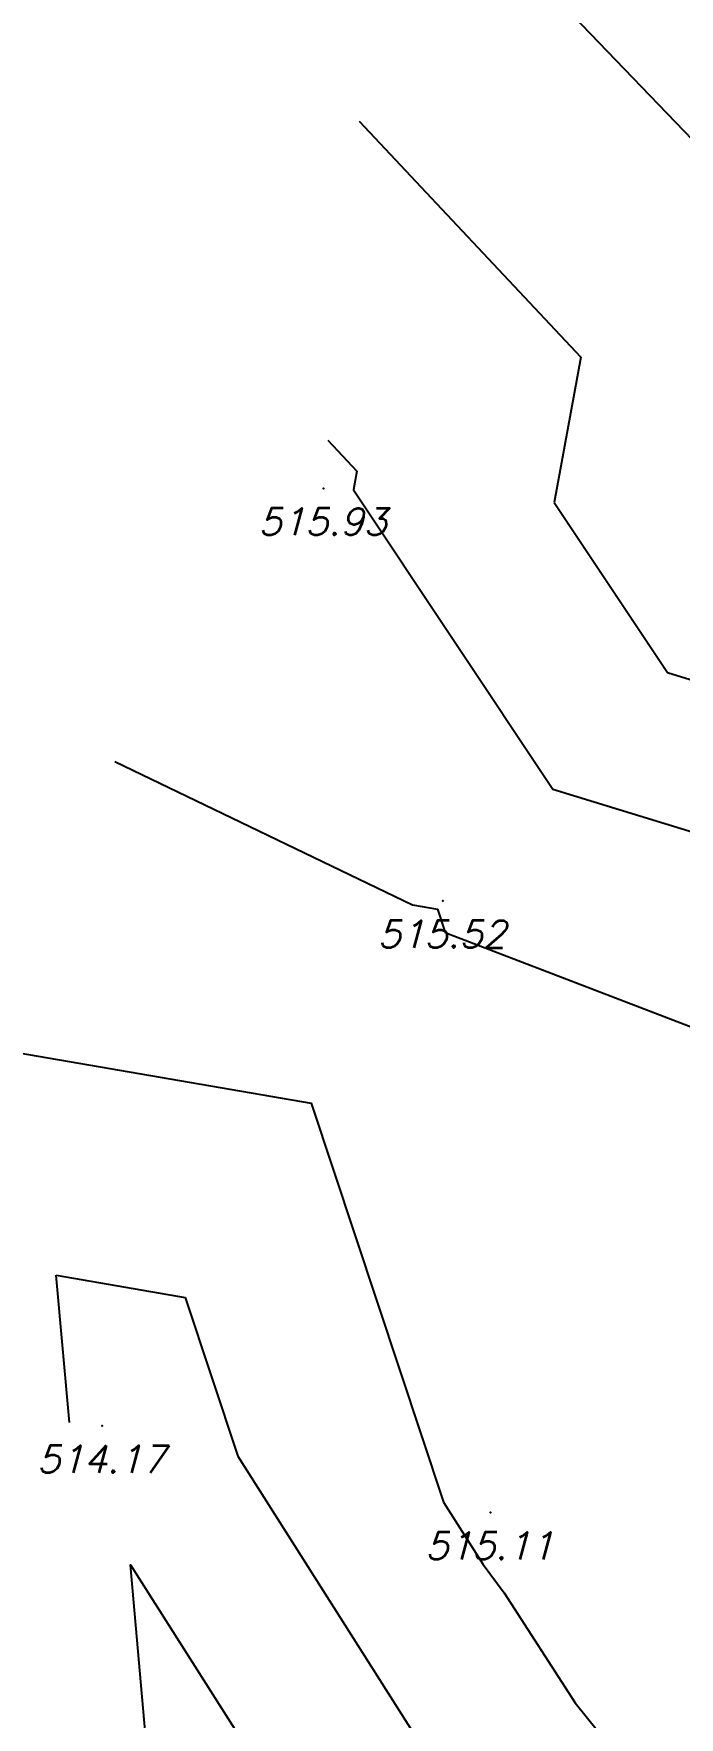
# Model space of a CAD drawing. Header units: metres. Extents: x 222509 to 223547, y 765290 to 766147.
# Drawn here: x 223008.89 to 223018.36, y 765909.11 to 765933.84 of the extents above; entities that cross this region are included whole.
import ezdxf
from ezdxf.enums import TextEntityAlignment as Align

# ---------------------------------------------------------------- set-up
doc = ezdxf.new("R2010")
doc.units = ezdxf.units.M
doc.linetypes.add('DASHED', pattern=[19.05, 12.7, -6.35])
for name, color, linetype in [('PNT2510', 8, 'Continuous'), ('PNTELEV2510', 7, 'Continuous'), ('Tcontours0', 250, 'Continuous'), ('Tcontours1', 250, 'Continuous'), ('Tcontours2', 250, 'DASHED')]:
    doc.layers.add(name, color=color, linetype=linetype)
doc.styles.add('PTXT', font='txt.shx')
doc.styles.get("Standard").update_dxf_attribs({"font": 'arial.ttf'})
doc.dimstyles.get("Standard").update_dxf_attribs({"dimtxt": 0.18, "dimasz": 0.18, "dimexe": 0.18, "dimexo": 0.0625, "dimgap": 0.09, "dimtad": 0, "dimtih": 1, "dimtoh": 1, "dimdec": 4, "dimzin": 0, "dimdsep": 46, "dimtxsty": 'Standard', "dimcen": 0.09, "dimadec": 0, "dimazin": 0, "dimtfac": 1, "dimtdec": 4, "dimtofl": 0, "dimtmove": 0, "dimatfit": 3, "dimfxl": 1, "dimtolj": 1, "dimtzin": 0, "dimarcsym": 0})

# ---------------------------------------------------------------- blocks, each defined once
blk = doc.blocks.new('SRVPNO9')
at = {"layer": 'PNTELEV2510', "style": 'PTXT', "oblique": 15}
blk.add_attdef('ELEV2', text='', height=1, dxfattribs=at).set_placement((-0.035, -1.723), align=Align.CENTER)
blk = doc.blocks.new('G$CAC2BD834')
at = {"layer": 'PNT2510'}
for p in [(223013.14, 765927.16, 515.93), (223014.89, 765921.1, 515.52), (223009.89, 765913.39, 514.17), (223015.59, 765912.12, 515.11)]:
    blk.add_point(p, dxfattribs=at)
at = {"layer": 'Tcontours0', "elevation": 515}
blk.add_lwpolyline([(223008.261, 765918.355), (223008.208, 765918.946), (223012.961, 765918.129), (223014.9, 765912.272), (223015.484, 765911.353), (223015.793, 765910.938), (223016.834, 765909.322), (223021.664, 765903.32), (223023.027, 765900.439), (223022.629, 765898.312), (223025.358, 765897.324), (223025.994, 765896.62), (223025.733, 765892.75), (223026.851, 765890.408), (223027.139, 765888.113), (223027.265, 765884.03), (223028.514, 765875.968), (223027.518, 765874.276), (223026.025, 765872.75), (223025.628, 765869.638)], dxfattribs=at)
at = {"layer": 'Tcontours1'}
for points, elevation in [([(223015.553, 765935.408), (223019.684, 765931.107), (223019.833, 765930.318), (223019.871, 765928.939), (223019.475, 765926.771), (223019.876, 765926.168), (223020.31, 765926.036), (223023.595, 765920.845), (223024.651, 765919.617), (223026.145, 765917.215), (223026.294, 765915.423), (223026.138, 765912.451), (223026.086, 765907.735), (223026.146, 765906.571), (223025.128, 765901.127), (223026.79, 765900.525), (223027.111, 765897.484), (223027.324, 765895.501), (223027.226, 765894.036), (223027.582, 765893.29), (223028.42, 765886.616), (223030.248, 765886.964), (223036.314, 765888.11)], 517), ([(223013.206, 765927.866), (223013.63, 765927.414), (223013.579, 765927.136), (223016.505, 765922.741), (223019.667, 765921.775), (223019.968, 765921.299), (223022.274, 765918.616), (223024.357, 765915.268), (223023.857, 765913.138), (223023.64, 765909.429), (223025.112, 765906.316), (223023.878, 765899.72), (223026.432, 765898.795), (223026.583, 765897.361), (223026.684, 765896.426), (223026.48, 765893.393), (223027.216, 765891.849), (223027.843, 765886.857), (223027.903, 765884.926), (223029.064, 765877.432), (223029.492, 765877.194), (223030.028, 765877.28), (223036.274, 765878.209)], 516), ([(223010.557, 765908.525), (223010.307, 765911.348), (223014.568, 765904.636), (223017.594, 765900.577), (223020.096, 765896.69), (223022.737, 765893.569), (223023.263, 765891.605), (223023.543, 765890.281), (223025.078, 765888.593), (223026.511, 765886.924), (223026.628, 765883.133), (223026.89, 765881.439), (223024.013, 765876.547), (223023.792, 765876.322), (223023.791, 765876.325)], 514)]:
    blk.add_lwpolyline(points, dxfattribs=dict(at, elevation=elevation))
at = {"layer": 'Tcontours2'}
for p, q in [((223009.409, 765913.44, 514.5), (223009.217, 765915.604, 514.5)), ((223009.217, 765915.604, 514.5), (223011.11, 765915.278, 514.5)), ((223011.11, 765915.278, 514.5), (223011.883, 765912.945, 514.5)), ((223011.883, 765912.945, 514.5), (223015.026, 765907.995, 514.5))]:
    blk.add_line(p, q, dxfattribs=at)
for points, elevation in [([(223013.662, 765932.553), (223016.917, 765929.087), (223016.527, 765926.953), (223018.19, 765924.455), (223019.988, 765923.905), (223021.782, 765921.072), (223023.463, 765919.116), (223025.84, 765915.294), (223025.896, 765914.623), (223025.838, 765913.511), (223025.774, 765907.726), (223025.795, 765907.327), (223024.503, 765900.423), (223026.611, 765899.66), (223026.847, 765897.423), (223027.004, 765895.963), (223026.853, 765893.714), (223027.399, 765892.57), (223028.195, 765886.23), (223028.222, 765885.375), (223028.736, 765882.058), (223028.925, 765881.953), (223033.23, 765882.644), (223035.284, 765882.949)], 516.5), ([(223010.076, 765923.15), (223014.445, 765921.043), (223014.812, 765920.98), (223014.926, 765920.637), (223019.363, 765918.933), (223021.038, 765918.172), (223021.086, 765918.116), (223021.119, 765918.063), (223021.069, 765917.852), (223019.266, 765911.78), (223021.276, 765909.283), (223024.07, 765903.378), (223023.254, 765899.016), (223026.252, 765897.93), (223026.319, 765897.3), (223026.363, 765896.889), (223026.107, 765893.072), (223027.034, 765891.129)], 515.5)]:
    blk.add_lwpolyline(points, dxfattribs=dict(at, elevation=elevation))
at = {"layer": 'PNT2510'}
ref = blk.add_blockref('SRVPNO9', (223013.14, 765927.16, 515.93), dxfattribs=dict(at, xscale=0.4, yscale=0.4, zscale=0.4))
ref.add_attrib('ELEV2', '515.93', dxfattribs={"layer": 'PNTELEV2510', "height": 0.4, "style": 'PTXT', "oblique": 15}).set_placement((223013.126, 765926.471, 515.93), align=Align.CENTER)
ref = blk.add_blockref('SRVPNO9', (223014.89, 765921.1, 515.52), dxfattribs=dict(at, xscale=0.4, yscale=0.4, zscale=0.4))
ref.add_attrib('ELEV2', '515.52', dxfattribs={"layer": 'PNTELEV2510', "height": 0.4, "style": 'PTXT', "oblique": 15}).set_placement((223014.876, 765920.411, 515.52), align=Align.CENTER)
ref = blk.add_blockref('SRVPNO9', (223009.89, 765913.39, 514.17), dxfattribs=dict(at, xscale=0.4, yscale=0.4, zscale=0.4))
ref.add_attrib('ELEV2', '514.17', dxfattribs={"layer": 'PNTELEV2510', "height": 0.4, "style": 'PTXT', "oblique": 15}).set_placement((223009.876, 765912.701, 514.17), align=Align.CENTER)
ref = blk.add_blockref('SRVPNO9', (223015.59, 765912.12, 515.11), dxfattribs=dict(at, xscale=0.4, yscale=0.4, zscale=0.4))
ref.add_attrib('ELEV2', '515.11', dxfattribs={"layer": 'PNTELEV2510', "height": 0.4, "style": 'PTXT', "oblique": 15}).set_placement((223015.576, 765911.431, 515.11), align=Align.CENTER)
blk = doc.blocks.new('*D67')
at = {"color": 0, "lineweight": -2}
blk.add_line((223031.617, 765921.229), (223026.37, 765921.914), dxfattribs=at)
at = {"color": 0}
blk.add_solid([(223031.612, 765921.196), (223031.621, 765921.262), (223031.815, 765921.203)], dxfattribs=at)
at = {"layer": 'DEFPOINTS', "color": 0}
for p in [(223011.983, 765923.792), (223031.815, 765921.203)]:
    blk.add_point(p, dxfattribs=at)
at = {"color": 0, "insert": (223025.302, 765921.914), "char_height": 0.375, "attachment_point": 5, "rotation": 329.187}
blk.add_mtext('\\A1;R20.00', dxfattribs=at)
blk = doc.blocks.new('G$C122A9018')
at = {"color": 113}
dim = blk.add_radius_dim(center=(223011.98313, 765923.79151), mpoint=(223031.81498, 765921.20348), text='R20.00', dimstyle='Standard', override={"dimscale": 2.5, "dimtxt": 0.15, "dimasz": 0.08}, dxfattribs=at)
dim.commit()
dim.dimension.update_dxf_attribs({"geometry": '*D67', "text_midpoint": (223026.37033, 765921.914), "dimtype": 132, "text_rotation": 329.186971})

msp = doc.modelspace()

# ---------------------------------------------------------------- block references
for name in ['G$C122A9018', 'G$CAC2BD834']:
    msp.add_blockref(name, (0, 0))

doc.saveas('drawing.dxf')
